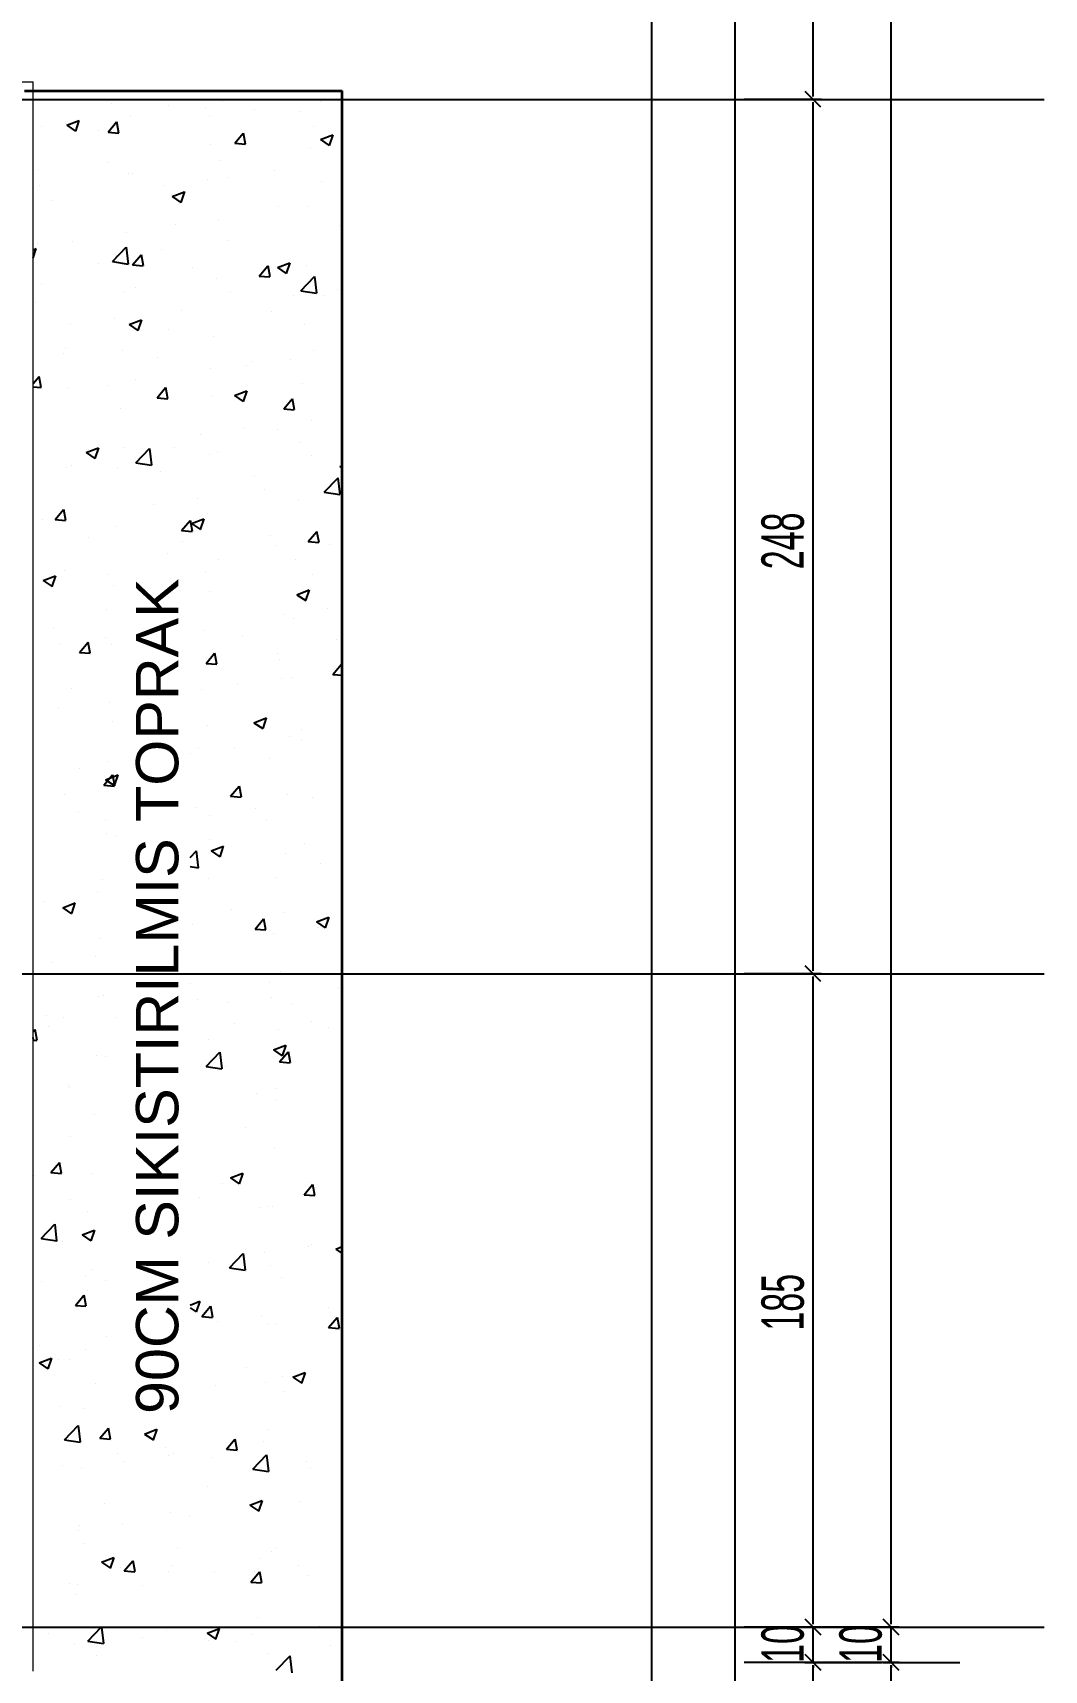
# Model space of a CAD drawing. Header units: inches. Extents: x -7543 to -822, y 102837 to 190349.
# Drawn here: x -836.14776 to -836.11911, y 102837.1852 to 102837.23157 of the extents above; entities that cross this region are included whole.
import ezdxf

# ---------------------------------------------------------------- set-up
doc = ezdxf.new("R2010")
doc.units = ezdxf.units.IN
doc.header["$MEASUREMENT"] = 0
doc.linetypes.add('DASHDOTX2', pattern=[2, 1, -0.5, 0, -0.5])
for name, color, linetype, lineweight in [('AKS', 1, 'Continuous', 25), ('ICOL', 55, 'Continuous', 25), ('SIVA', 150, 'Continuous', 15), ('TARAMA', 8, 'Continuous', 25), ('YAZI', 7, 'Continuous', 25)]:
    doc.layers.add(name, color=color, linetype=linetype, lineweight=lineweight)
doc.layers.add('DUVAR', color=7, linetype='Continuous', lineweight=35, true_color=0xfc4642)
doc.styles.add('OLCU', font='tromand.shx', dxfattribs={"width": 0.6, "height": 12})
doc.styles.add('TURKCE', font='arial.ttf')

msp = doc.modelspace()

# ---------------------------------------------------------------- linework, layer by layer
at = {"layer": 'AKS', "linetype": 'DASHDOTX2', "ltscale": 10}
for p, q in [((-836.36717, 102837.229681), (-836.119115, 102837.229681)), ((-836.36717, 102837.204925), (-836.119115, 102837.204925)), ((-836.366996, 102837.186425), (-836.119115, 102837.186425))]:
    msp.add_line(p, q, dxfattribs=at)
at = {"layer": 'DUVAR'}
for p in [(-836.147994, 102837.229925), (-836.138994, 102837.176425)]:
    msp.add_line(p, (-836.138994, 102837.229925), dxfattribs=at)
at = {"layer": 'ICOL'}
for p, q in [((-836.13023, 102837.176503), (-836.13023, 102837.300597)), ((-836.127867, 102837.176503), (-836.127867, 102837.300597)), ((-836.123454, 102837.186503), (-836.123454, 102837.290597)), ((-836.12566, 102837.229759), (-836.12566, 102837.262597)), ((-836.125426, 102837.229681), (-836.12761, 102837.229681)), ((-836.125426, 102837.229681), (-836.12761, 102837.229681)), ((-836.12544, 102837.22946), (-836.125881, 102837.229901)), ((-836.12544, 102837.22946), (-836.125881, 102837.229901)), ((-836.12566, 102837.205003), (-836.12566, 102837.229603)), ((-836.12544, 102837.204704), (-836.125881, 102837.205145)), ((-836.12544, 102837.204704), (-836.125881, 102837.205145)), ((-836.125426, 102837.204925), (-836.12761, 102837.204925)), ((-836.125426, 102837.204925), (-836.12761, 102837.204925)), ((-836.12566, 102837.186503), (-836.12566, 102837.204847)), ((-836.125881, 102837.186645), (-836.12544, 102837.186204)), ((-836.12544, 102837.186204), (-836.125881, 102837.186645)), ((-836.12566, 102837.186503), (-836.12566, 102837.186581)), ((-836.123675, 102837.186645), (-836.123233, 102837.186204)), ((-836.123233, 102837.186204), (-836.123675, 102837.186645)), ((-836.123454, 102837.186503), (-836.123454, 102837.186581)), ((-836.125426, 102837.186425), (-836.12761, 102837.186425)), ((-836.125894, 102837.186425), (-836.12371, 102837.186425)), ((-836.12566, 102837.185425), (-836.12566, 102837.186425)), ((-836.12322, 102837.186425), (-836.125404, 102837.186425)), ((-836.123688, 102837.186425), (-836.121504, 102837.186425)), ((-836.123454, 102837.185425), (-836.123454, 102837.186425)), ((-836.125881, 102837.185645), (-836.12544, 102837.185204)), ((-836.12544, 102837.185204), (-836.125881, 102837.185645)), ((-836.123675, 102837.185645), (-836.123233, 102837.185204)), ((-836.123233, 102837.185204), (-836.123675, 102837.185645)), ((-836.125426, 102837.185425), (-836.12761, 102837.185425)), ((-836.125894, 102837.185425), (-836.12371, 102837.185425)), ((-836.12566, 102837.176503), (-836.12566, 102837.185347)), ((-836.12566, 102837.185347), (-836.12566, 102837.185269)), ((-836.12322, 102837.185425), (-836.125404, 102837.185425)), ((-836.123688, 102837.185425), (-836.121504, 102837.185425)), ((-836.123454, 102837.176503), (-836.123454, 102837.185347)), ((-836.123454, 102837.185347), (-836.123454, 102837.185269))]:
    msp.add_line(p, q, dxfattribs=at)
at = {"layer": 'SIVA'}
for p in [(-836.150794, 102837.230175), (-836.147744, 102837.185175)]:
    msp.add_line(p, (-836.147744, 102837.230175), dxfattribs=at)
at = {"layer": 'TARAMA'}
for p, q in [((-836.145542, 102837.229566), (-836.145542, 102837.229566)), ((-836.144982, 102837.229237), (-836.144982, 102837.229237)), ((-836.143912, 102837.229499), (-836.143912, 102837.229499)), ((-836.142873, 102837.229453), (-836.142873, 102837.229453)), ((-836.142742, 102837.229216), (-836.142742, 102837.229216)), ((-836.142385, 102837.229612), (-836.142385, 102837.229612)), ((-836.141491, 102837.229381), (-836.141491, 102837.229381)), ((-836.140204, 102837.22934), (-836.140204, 102837.22934)), ((-836.139597, 102837.22963), (-836.139597, 102837.22963)), ((-836.147507, 102837.228917), (-836.147507, 102837.228917)), ((-836.146828, 102837.228998), (-836.146828, 102837.228998)), ((-836.146797, 102837.228947), (-836.146447, 102837.229082)), ((-836.146797, 102837.228947), (-836.146548, 102837.228779)), ((-836.146542, 102837.228779), (-836.146441, 102837.229082)), ((-836.1459, 102837.228801), (-836.1459, 102837.228801)), ((-836.145623, 102837.228755), (-836.145382, 102837.229042)), ((-836.145623, 102837.228755), (-836.145324, 102837.228728)), ((-836.145318, 102837.228729), (-836.145376, 102837.229042)), ((-836.142037, 102837.228441), (-836.141796, 102837.228728)), ((-836.141732, 102837.228415), (-836.14179, 102837.228728)), ((-836.139798, 102837.228901), (-836.139798, 102837.228901)), ((-836.142714, 102837.228401), (-836.142714, 102837.228401)), ((-836.142037, 102837.228441), (-836.141738, 102837.228415)), ((-836.139879, 102837.228299), (-836.139879, 102837.228299)), ((-836.139611, 102837.228547), (-836.139261, 102837.228681)), ((-836.139611, 102837.228547), (-836.139363, 102837.228379)), ((-836.139356, 102837.228379), (-836.139255, 102837.228681)), ((-836.14563, 102837.2279), (-836.14563, 102837.2279)), ((-836.142446, 102837.227947), (-836.142446, 102837.227947)), ((-836.147591, 102837.227696), (-836.147591, 102837.227696)), ((-836.145043, 102837.227572), (-836.145043, 102837.227572)), ((-836.144922, 102837.227583), (-836.144922, 102837.227583)), ((-836.142806, 102837.227409), (-836.142806, 102837.227409)), ((-836.142253, 102837.22747), (-836.142253, 102837.22747)), ((-836.140912, 102837.227658), (-836.140912, 102837.227658)), ((-836.139584, 102837.227358), (-836.139584, 102837.227358)), ((-836.147568, 102837.227252), (-836.147568, 102837.227252)), ((-836.144058, 102837.227244), (-836.144058, 102837.227244)), ((-836.143812, 102837.226934), (-836.143462, 102837.227068)), ((-836.143812, 102837.226934), (-836.143564, 102837.226766)), ((-836.143558, 102837.226766), (-836.143456, 102837.227069)), ((-836.147215, 102837.226829), (-836.147215, 102837.226829)), ((-836.140805, 102837.226651), (-836.140805, 102837.226651)), ((-836.139939, 102837.226635), (-836.139939, 102837.226635)), ((-836.14372, 102837.226151), (-836.14372, 102837.226151)), ((-836.142507, 102837.226283), (-836.142507, 102837.226283)), ((-836.13907, 102837.226102), (-836.13907, 102837.226102)), ((-836.147629, 102837.225588), (-836.147629, 102837.225588)), ((-836.146636, 102837.22565), (-836.146636, 102837.22565)), ((-836.145502, 102837.225088), (-836.145112, 102837.225494)), ((-836.145051, 102837.225018), (-836.145106, 102837.225493)), ((-836.145103, 102837.225908), (-836.145103, 102837.225908)), ((-836.142228, 102837.225686), (-836.142228, 102837.225686)), ((-836.147744, 102837.225425), (-836.147663, 102837.225456)), ((-836.147744, 102837.225199), (-836.147657, 102837.225456)), ((-836.145896, 102837.225028), (-836.145896, 102837.225028)), ((-836.145502, 102837.225088), (-836.145057, 102837.225019)), ((-836.145373, 102837.225272), (-836.145373, 102837.225272)), ((-836.14493, 102837.224994), (-836.144688, 102837.225281)), ((-836.144625, 102837.224968), (-836.144682, 102837.225281)), ((-836.144121, 102837.225437), (-836.144121, 102837.225437)), ((-836.140828, 102837.224921), (-836.140478, 102837.225055)), ((-836.140573, 102837.224753), (-836.140472, 102837.225055)), ((-836.14493, 102837.224994), (-836.144631, 102837.224967)), ((-836.143227, 102837.224915), (-836.143227, 102837.224915)), ((-836.142567, 102837.224618), (-836.142567, 102837.224618)), ((-836.141343, 102837.22468), (-836.141102, 102837.224967)), ((-836.141343, 102837.22468), (-836.141044, 102837.224654)), ((-836.141038, 102837.224654), (-836.141096, 102837.224967)), ((-836.140828, 102837.224921), (-836.140579, 102837.224753)), ((-836.140558, 102837.224803), (-836.140558, 102837.224803)), ((-836.140166, 102837.224261), (-836.139776, 102837.224667)), ((-836.14, 102837.22497), (-836.14, 102837.22497)), ((-836.139715, 102837.224191), (-836.13977, 102837.224666)), ((-836.147511, 102837.224469), (-836.147511, 102837.224469)), ((-836.145164, 102837.224243), (-836.145164, 102837.224243)), ((-836.144842, 102837.224357), (-836.144842, 102837.224357)), ((-836.142172, 102837.224244), (-836.142172, 102837.224244)), ((-836.140385, 102837.22413), (-836.140385, 102837.22413)), ((-836.140166, 102837.224261), (-836.139721, 102837.224192)), ((-836.139503, 102837.224131), (-836.139503, 102837.224131)), ((-836.139134, 102837.224295), (-836.139134, 102837.224295)), ((-836.14769, 102837.223923), (-836.14769, 102837.223923)), ((-836.143543, 102837.223714), (-836.143543, 102837.223714)), ((-836.141011, 102837.223668), (-836.141011, 102837.223668)), ((-836.146688, 102837.2233), (-836.146688, 102837.2233)), ((-836.145437, 102837.223465), (-836.145437, 102837.223465)), ((-836.145029, 102837.223308), (-836.144679, 102837.223443)), ((-836.145029, 102837.223308), (-836.14478, 102837.223141)), ((-836.144774, 102837.223141), (-836.144673, 102837.223443)), ((-836.143927, 102837.223167), (-836.143927, 102837.223167)), ((-836.140061, 102837.223306), (-836.140061, 102837.223306)), ((-836.142628, 102837.222954), (-836.142628, 102837.222954)), ((-836.146891, 102837.222487), (-836.146891, 102837.222487)), ((-836.146843, 102837.222667), (-836.146843, 102837.222667)), ((-836.145225, 102837.222579), (-836.145225, 102837.222579)), ((-836.144221, 102837.222374), (-836.144221, 102837.222374)), ((-836.141552, 102837.222261), (-836.141552, 102837.222261)), ((-836.140449, 102837.222323), (-836.140449, 102837.222323)), ((-836.139813, 102837.22257), (-836.139813, 102837.22257)), ((-836.147744, 102837.22164), (-836.147581, 102837.221834)), ((-836.147517, 102837.22152), (-836.147575, 102837.221834)), ((-836.142729, 102837.222069), (-836.142729, 102837.222069)), ((-836.141701, 102837.222158), (-836.141701, 102837.222158)), ((-836.147744, 102837.22154), (-836.147523, 102837.22152)), ((-836.146752, 102837.221493), (-836.146752, 102837.221493)), ((-836.145645, 102837.221569), (-836.145645, 102837.221569)), ((-836.144858, 102837.221742), (-836.144858, 102837.221742)), ((-836.144236, 102837.221233), (-836.143995, 102837.22152)), ((-836.143931, 102837.221207), (-836.143989, 102837.22152)), ((-836.142044, 102837.221295), (-836.141694, 102837.22143)), ((-836.14179, 102837.221128), (-836.141688, 102837.22143)), ((-836.140122, 102837.221641), (-836.140122, 102837.221641)), ((-836.145286, 102837.220915), (-836.145286, 102837.220915)), ((-836.144236, 102837.221233), (-836.143937, 102837.221206)), ((-836.142689, 102837.221289), (-836.142689, 102837.221289)), ((-836.142044, 102837.221295), (-836.141796, 102837.221127)), ((-836.140649, 102837.220919), (-836.140408, 102837.221206)), ((-836.140649, 102837.220919), (-836.140351, 102837.220893)), ((-836.140345, 102837.220893), (-836.140402, 102837.221206)), ((-836.139871, 102837.2206), (-836.139871, 102837.2206)), ((-836.143016, 102837.220186), (-836.143016, 102837.220186)), ((-836.141764, 102837.220351), (-836.141764, 102837.220351)), ((-836.140819, 102837.22032), (-836.140819, 102837.22032)), ((-836.140183, 102837.219977), (-836.140183, 102837.219977)), ((-836.146246, 102837.219683), (-836.145895, 102837.219817)), ((-836.146246, 102837.219683), (-836.145997, 102837.219515)), ((-836.146174, 102837.21977), (-836.146174, 102837.21977)), ((-836.145991, 102837.219515), (-836.145889, 102837.219817)), ((-836.145195, 102837.219819), (-836.145195, 102837.219819)), ((-836.144839, 102837.21939), (-836.14445, 102837.219796)), ((-836.144388, 102837.21932), (-836.144443, 102837.219795)), ((-836.143735, 102837.219819), (-836.143735, 102837.219819)), ((-836.14275, 102837.219625), (-836.14275, 102837.219625)), ((-836.142526, 102837.219706), (-836.142526, 102837.219706)), ((-836.139857, 102837.219593), (-836.139857, 102837.219593)), ((-836.14681, 102837.21926), (-836.14681, 102837.21926)), ((-836.146651, 102837.219319), (-836.146651, 102837.219319)), ((-836.145347, 102837.21925), (-836.145347, 102837.21925)), ((-836.144839, 102837.21939), (-836.144394, 102837.219321)), ((-836.144141, 102837.219147), (-836.144141, 102837.219147)), ((-836.141472, 102837.219034), (-836.141472, 102837.219034)), ((-836.13906, 102837.219282), (-836.138994, 102837.219308)), ((-836.13906, 102837.219282), (-836.138994, 102837.219237)), ((-836.141186, 102837.218628), (-836.141186, 102837.218628)), ((-836.139503, 102837.218563), (-836.139113, 102837.218968)), ((-836.139503, 102837.218563), (-836.139058, 102837.218494)), ((-836.139052, 102837.218493), (-836.139107, 102837.218968)), ((-836.147128, 102837.217785), (-836.146887, 102837.218073)), ((-836.146823, 102837.217759), (-836.146881, 102837.218073)), ((-836.144331, 102837.218214), (-836.144331, 102837.218214)), ((-836.14308, 102837.218379), (-836.14308, 102837.218379)), ((-836.140243, 102837.218313), (-836.140243, 102837.218313)), ((-836.147489, 102837.217798), (-836.147489, 102837.217798)), ((-836.147128, 102837.217785), (-836.146829, 102837.217759)), ((-836.143542, 102837.217472), (-836.143301, 102837.217759)), ((-836.143237, 102837.217446), (-836.143295, 102837.217759)), ((-836.143261, 102837.217669), (-836.142911, 102837.217804)), ((-836.143261, 102837.217669), (-836.143012, 102837.217502)), ((-836.143006, 102837.217502), (-836.142905, 102837.217804)), ((-836.142811, 102837.21796), (-836.142811, 102837.21796)), ((-836.14619, 102837.217277), (-836.14619, 102837.217277)), ((-836.145407, 102837.217586), (-836.145407, 102837.217586)), ((-836.143542, 102837.217472), (-836.143243, 102837.217446)), ((-836.143521, 102837.217165), (-836.143521, 102837.217165)), ((-836.141026, 102837.217336), (-836.141026, 102837.217336)), ((-836.139956, 102837.217158), (-836.139715, 102837.217445)), ((-836.139956, 102837.217158), (-836.139657, 102837.217132)), ((-836.139651, 102837.217132), (-836.139709, 102837.217445)), ((-836.143942, 102837.216836), (-836.143942, 102837.216836)), ((-836.140852, 102837.217052), (-836.140852, 102837.217052)), ((-836.139343, 102837.217072), (-836.139343, 102837.217072)), ((-836.146858, 102837.216335), (-836.146858, 102837.216335)), ((-836.145647, 102837.216242), (-836.145647, 102837.216242)), ((-836.142871, 102837.216296), (-836.142871, 102837.216296)), ((-836.142501, 102837.216656), (-836.142501, 102837.216656)), ((-836.140304, 102837.216648), (-836.140304, 102837.216648)), ((-836.139828, 102837.216239), (-836.139828, 102837.216239)), ((-836.147462, 102837.216057), (-836.147112, 102837.216191)), ((-836.147462, 102837.216057), (-836.147213, 102837.215889)), ((-836.147207, 102837.215889), (-836.147106, 102837.216191)), ((-836.145468, 102837.215921), (-836.145468, 102837.215921)), ((-836.142744, 102837.215738), (-836.142744, 102837.215738)), ((-836.140276, 102837.215656), (-836.139926, 102837.215791)), ((-836.140022, 102837.215489), (-836.13992, 102837.215791)), ((-836.140276, 102837.215656), (-836.140028, 102837.215489)), ((-836.14566, 102837.215237), (-836.14566, 102837.215237)), ((-836.140659, 102837.2151), (-836.140659, 102837.2151)), ((-836.140365, 102837.214984), (-836.140365, 102837.214984)), ((-836.139407, 102837.215264), (-836.139407, 102837.215264)), ((-836.147164, 102837.214722), (-836.147164, 102837.214722)), ((-836.14571, 102837.214435), (-836.14571, 102837.214435)), ((-836.142932, 102837.214632), (-836.142932, 102837.214632)), ((-836.141825, 102837.214497), (-836.141825, 102837.214497)), ((-836.139156, 102837.214384), (-836.139156, 102837.214384)), ((-836.146962, 102837.21427), (-836.146962, 102837.21427)), ((-836.146435, 102837.214024), (-836.146193, 102837.214312)), ((-836.146435, 102837.214024), (-836.146136, 102837.213998)), ((-836.14613, 102837.213998), (-836.146187, 102837.214312)), ((-836.146109, 102837.214051), (-836.146109, 102837.214051)), ((-836.145529, 102837.214257), (-836.145529, 102837.214257)), ((-836.142848, 102837.213711), (-836.142607, 102837.213998)), ((-836.142543, 102837.213685), (-836.142601, 102837.213998)), ((-836.140834, 102837.213988), (-836.140834, 102837.213988)), ((-836.142848, 102837.213711), (-836.142549, 102837.213685)), ((-836.140771, 102837.213825), (-836.140771, 102837.213825)), ((-836.139262, 102837.213397), (-836.139021, 102837.213684)), ((-836.138994, 102837.213569), (-836.139015, 102837.213684)), ((-836.146666, 102837.212987), (-836.146666, 102837.212987)), ((-836.142993, 102837.212967), (-836.142993, 102837.212967)), ((-836.141974, 102837.213128), (-836.141974, 102837.213128)), ((-836.140722, 102837.213292), (-836.140722, 102837.213292)), ((-836.140426, 102837.213319), (-836.140426, 102837.213319)), ((-836.139262, 102837.213397), (-836.138994, 102837.213373)), ((-836.14559, 102837.212592), (-836.14559, 102837.212592)), ((-836.147026, 102837.212462), (-836.147026, 102837.212462)), ((-836.145489, 102837.212068), (-836.145489, 102837.212068)), ((-836.141493, 102837.212031), (-836.141143, 102837.212165)), ((-836.141493, 102837.212031), (-836.141244, 102837.211863)), ((-836.141238, 102837.211863), (-836.141137, 102837.212165)), ((-836.14282, 102837.211955), (-836.14282, 102837.211955)), ((-836.140487, 102837.211655), (-836.140487, 102837.211655)), ((-836.140151, 102837.211842), (-836.140151, 102837.211842)), ((-836.140144, 102837.21157), (-836.140144, 102837.21157)), ((-836.14329, 102837.211155), (-836.14329, 102837.211155)), ((-836.143054, 102837.211303), (-836.143054, 102837.211303)), ((-836.142038, 102837.21132), (-836.142038, 102837.21132)), ((-836.146447, 102837.21074), (-836.146447, 102837.21074)), ((-836.145651, 102837.210928), (-836.145651, 102837.210928)), ((-836.14104, 102837.211005), (-836.14104, 102837.211005)), ((-836.145741, 102837.210264), (-836.1455, 102837.210551)), ((-836.145741, 102837.210264), (-836.145442, 102837.210237)), ((-836.145694, 102837.210418), (-836.145344, 102837.210552)), ((-836.145694, 102837.210418), (-836.145445, 102837.21025)), ((-836.145436, 102837.210237), (-836.145494, 102837.210551)), ((-836.145439, 102837.21025), (-836.145338, 102837.210552)), ((-836.142154, 102837.20995), (-836.141913, 102837.210237)), ((-836.14185, 102837.209924), (-836.141907, 102837.210237)), ((-836.146872, 102837.210004), (-836.146872, 102837.210004)), ((-836.142154, 102837.20995), (-836.141856, 102837.209924)), ((-836.140547, 102837.20999), (-836.140547, 102837.20999)), ((-836.139842, 102837.209907), (-836.139842, 102837.209907)), ((-836.146463, 102837.209513), (-836.146463, 102837.209513)), ((-836.145711, 102837.209263), (-836.145711, 102837.209263)), ((-836.143114, 102837.209638), (-836.143114, 102837.209638)), ((-836.142758, 102837.209407), (-836.142758, 102837.209407)), ((-836.14146, 102837.209597), (-836.14146, 102837.209597)), ((-836.141125, 102837.209288), (-836.141125, 102837.209288)), ((-836.145674, 102837.208906), (-836.145674, 102837.208906)), ((-836.145409, 102837.208841), (-836.145409, 102837.208841)), ((-836.143304, 102837.208211), (-836.143124, 102837.2084)), ((-836.143062, 102837.207924), (-836.143118, 102837.208399)), ((-836.142739, 102837.208729), (-836.142739, 102837.208729)), ((-836.14271, 102837.208405), (-836.14236, 102837.208539)), ((-836.14271, 102837.208405), (-836.142461, 102837.208237)), ((-836.142455, 102837.208237), (-836.142353, 102837.208539)), ((-836.140608, 102837.208326), (-836.140608, 102837.208326)), ((-836.14007, 102837.208616), (-836.14007, 102837.208616)), ((-836.143304, 102837.207961), (-836.143068, 102837.207925)), ((-836.143175, 102837.207974), (-836.143175, 102837.207974)), ((-836.139617, 102837.208041), (-836.139617, 102837.208041)), ((-836.145772, 102837.207599), (-836.145772, 102837.207599)), ((-836.142775, 102837.207625), (-836.142775, 102837.207625)), ((-836.140849, 102837.207657), (-836.140849, 102837.207657)), ((-836.147458, 102837.206972), (-836.147458, 102837.206972)), ((-836.146911, 102837.206792), (-836.146561, 102837.206927)), ((-836.146656, 102837.206625), (-836.146555, 102837.206927)), ((-836.14592, 102837.207211), (-836.14592, 102837.207211)), ((-836.146911, 102837.206792), (-836.146662, 102837.206624)), ((-836.146681, 102837.206656), (-836.146681, 102837.206656)), ((-836.142119, 102837.206746), (-836.142119, 102837.206746)), ((-836.141461, 102837.206189), (-836.14122, 102837.206476)), ((-836.141156, 102837.206163), (-836.141214, 102837.206476)), ((-836.140669, 102837.206661), (-836.140669, 102837.206661)), ((-836.139725, 102837.206392), (-836.139375, 102837.206526)), ((-836.13947, 102837.206224), (-836.139369, 102837.206526)), ((-836.13945, 102837.206633), (-836.13945, 102837.206633)), ((-836.143236, 102837.206309), (-836.143236, 102837.206309)), ((-836.141461, 102837.206189), (-836.141162, 102837.206163)), ((-836.140932, 102837.206069), (-836.140932, 102837.206069)), ((-836.139725, 102837.206392), (-836.139476, 102837.206224)), ((-836.139681, 102837.206234), (-836.139681, 102837.206234)), ((-836.145833, 102837.205934), (-836.145833, 102837.205934)), ((-836.147236, 102837.205239), (-836.147236, 102837.205239)), ((-836.145984, 102837.205404), (-836.145984, 102837.205404)), ((-836.143297, 102837.204645), (-836.143297, 102837.204645)), ((-836.141055, 102837.204673), (-836.141055, 102837.204673)), ((-836.14073, 102837.204997), (-836.14073, 102837.204997)), ((-836.145894, 102837.20427), (-836.145894, 102837.20427)), ((-836.145762, 102837.204304), (-836.145762, 102837.204304)), ((-836.143093, 102837.204191), (-836.143093, 102837.204191)), ((-836.140996, 102837.204262), (-836.140996, 102837.204262)), ((-836.139102, 102837.204511), (-836.139102, 102837.204511)), ((-836.147377, 102837.203745), (-836.147377, 102837.203745)), ((-836.145406, 102837.203681), (-836.145406, 102837.203681)), ((-836.142248, 102837.204097), (-836.142248, 102837.204097)), ((-836.140424, 102837.204078), (-836.140424, 102837.204078)), ((-836.147744, 102837.203289), (-836.147699, 102837.203343)), ((-836.147635, 102837.203029), (-836.147692, 102837.203343)), ((-836.147299, 102837.203432), (-836.147299, 102837.203432)), ((-836.146887, 102837.203672), (-836.146887, 102837.203672)), ((-836.142039, 102837.203519), (-836.142039, 102837.203519)), ((-836.140791, 102837.203332), (-836.140791, 102837.203332)), ((-836.139857, 102837.203576), (-836.139857, 102837.203576)), ((-836.13937, 102837.203407), (-836.13937, 102837.203407)), ((-836.147736, 102837.203053), (-836.147744, 102837.203122)), ((-836.147744, 102837.203055), (-836.147742, 102837.203054)), ((-836.147744, 102837.203038), (-836.147641, 102837.203029)), ((-836.142773, 102837.203075), (-836.142773, 102837.203075)), ((-836.140942, 102837.202766), (-836.140592, 102837.2029)), ((-836.140942, 102837.202766), (-836.140693, 102837.202598)), ((-836.140687, 102837.202598), (-836.140585, 102837.202901)), ((-836.145955, 102837.202605), (-836.145955, 102837.202605)), ((-836.145689, 102837.202575), (-836.145689, 102837.202575)), ((-836.14285, 102837.202296), (-836.142461, 102837.202701)), ((-836.14285, 102837.202296), (-836.142406, 102837.202227)), ((-836.142399, 102837.202226), (-836.142455, 102837.202701)), ((-836.142311, 102837.20229), (-836.142311, 102837.20229)), ((-836.140767, 102837.202428), (-836.140526, 102837.202715)), ((-836.140767, 102837.202428), (-836.140468, 102837.202402)), ((-836.140462, 102837.202402), (-836.14052, 102837.202715)), ((-836.140418, 102837.202539), (-836.140418, 102837.202539)), ((-836.146757, 102837.201762), (-836.146757, 102837.201762)), ((-836.146721, 102837.201709), (-836.146721, 102837.201709)), ((-836.141419, 102837.201537), (-836.141419, 102837.201537)), ((-836.140851, 102837.201668), (-836.140851, 102837.201668)), ((-836.146015, 102837.200941), (-836.146015, 102837.200941)), ((-836.140864, 102837.201325), (-836.140864, 102837.201325)), ((-836.141733, 102837.200567), (-836.141733, 102837.200567)), ((-836.146695, 102837.200324), (-836.146695, 102837.200324)), ((-836.140912, 102837.200003), (-836.140912, 102837.200003)), ((-836.147246, 102837.199294), (-836.147005, 102837.199582)), ((-836.146941, 102837.199268), (-836.146999, 102837.199582)), ((-836.147731, 102837.199207), (-836.147731, 102837.199207)), ((-836.147246, 102837.199294), (-836.146947, 102837.199268)), ((-836.146076, 102837.199276), (-836.146076, 102837.199276)), ((-836.142158, 102837.19914), (-836.141808, 102837.199275)), ((-836.142158, 102837.19914), (-836.14191, 102837.198973)), ((-836.141903, 102837.198973), (-836.141802, 102837.199275)), ((-836.143049, 102837.198595), (-836.143049, 102837.198595)), ((-836.142392, 102837.198982), (-836.142392, 102837.198982)), ((-836.140073, 102837.198667), (-836.139832, 102837.198954)), ((-836.140073, 102837.198667), (-836.139774, 102837.198641)), ((-836.139891, 102837.199011), (-836.139891, 102837.199011)), ((-836.139768, 102837.198641), (-836.139826, 102837.198954)), ((-836.139723, 102837.198869), (-836.139723, 102837.198869)), ((-836.146676, 102837.198536), (-836.146676, 102837.198536)), ((-836.146194, 102837.198181), (-836.146194, 102837.198181)), ((-836.141338, 102837.19831), (-836.141338, 102837.19831)), ((-836.14107, 102837.198342), (-836.14107, 102837.198342)), ((-836.140973, 102837.198339), (-836.140973, 102837.198339)), ((-836.147524, 102837.197425), (-836.147134, 102837.197831)), ((-836.147073, 102837.197355), (-836.147128, 102837.19783)), ((-836.146359, 102837.197528), (-836.146009, 102837.197662)), ((-836.146105, 102837.19736), (-836.146003, 102837.197662)), ((-836.147524, 102837.197425), (-836.147079, 102837.197356)), ((-836.146902, 102837.197341), (-836.146902, 102837.197341)), ((-836.146359, 102837.197528), (-836.146111, 102837.19736)), ((-836.146137, 102837.197612), (-836.146137, 102837.197612)), ((-836.139954, 102837.197203), (-836.139954, 102837.197203)), ((-836.139872, 102837.197244), (-836.139872, 102837.197244)), ((-836.139174, 102837.197127), (-836.138994, 102837.197196)), ((-836.142788, 102837.196744), (-836.142788, 102837.196744)), ((-836.142187, 102837.196597), (-836.141798, 102837.197003)), ((-836.141737, 102837.196528), (-836.141792, 102837.197002)), ((-836.141206, 102837.197039), (-836.141206, 102837.197039)), ((-836.139174, 102837.197127), (-836.138994, 102837.197006)), ((-836.146258, 102837.196374), (-836.146258, 102837.196374)), ((-836.146056, 102837.196553), (-836.146056, 102837.196553)), ((-836.142187, 102837.196597), (-836.141743, 102837.196528)), ((-836.141034, 102837.196674), (-836.141034, 102837.196674)), ((-836.140718, 102837.196327), (-836.140718, 102837.196327)), ((-836.147509, 102837.196209), (-836.147509, 102837.196209)), ((-836.146552, 102837.195533), (-836.146311, 102837.195821)), ((-836.146247, 102837.195507), (-836.146305, 102837.195821)), ((-836.146198, 102837.195947), (-836.146198, 102837.195947)), ((-836.145704, 102837.196243), (-836.145704, 102837.196243)), ((-836.146552, 102837.195533), (-836.146253, 102837.195507)), ((-836.143304, 102837.195542), (-836.143025, 102837.195649)), ((-836.143304, 102837.195467), (-836.143126, 102837.195347)), ((-836.14312, 102837.195347), (-836.143019, 102837.195649)), ((-836.142966, 102837.19522), (-836.142725, 102837.195507)), ((-836.142661, 102837.195194), (-836.142719, 102837.195507)), ((-836.139376, 102837.195481), (-836.139376, 102837.195481)), ((-836.142966, 102837.19522), (-836.142667, 102837.195194)), ((-836.142521, 102837.195067), (-836.142521, 102837.195067)), ((-836.14127, 102837.195231), (-836.14127, 102837.195231)), ((-836.141095, 102837.19501), (-836.141095, 102837.19501)), ((-836.140878, 102837.194994), (-836.140878, 102837.194994)), ((-836.139379, 102837.194906), (-836.139138, 102837.195193)), ((-836.139379, 102837.194906), (-836.139081, 102837.19488)), ((-836.139075, 102837.19488), (-836.139132, 102837.195193)), ((-836.145679, 102837.194651), (-836.145679, 102837.194651)), ((-836.147576, 102837.193902), (-836.147226, 102837.194036)), ((-836.147573, 102837.194402), (-836.147573, 102837.194402)), ((-836.147321, 102837.193734), (-836.14722, 102837.194036)), ((-836.14703, 102837.193998), (-836.14703, 102837.193998)), ((-836.14671, 102837.193993), (-836.14671, 102837.193993)), ((-836.146259, 102837.194283), (-836.146259, 102837.194283)), ((-836.147576, 102837.193902), (-836.147327, 102837.193734)), ((-836.141692, 102837.193772), (-836.141692, 102837.193772)), ((-836.140691, 102837.193509), (-836.140691, 102837.193509)), ((-836.14039, 102837.193501), (-836.14004, 102837.193636)), ((-836.14039, 102837.193501), (-836.140142, 102837.193334)), ((-836.140135, 102837.193334), (-836.140034, 102837.193636)), ((-836.139023, 102837.19366), (-836.139023, 102837.19366)), ((-836.145976, 102837.193326), (-836.145976, 102837.193326)), ((-836.142585, 102837.193259), (-836.142585, 102837.193259)), ((-836.141155, 102837.193345), (-836.141155, 102837.193345)), ((-836.140637, 102837.193101), (-836.140637, 102837.193101)), ((-836.146995, 102837.192679), (-836.146995, 102837.192679)), ((-836.146319, 102837.192619), (-836.146319, 102837.192619)), ((-836.146861, 102837.191727), (-836.146471, 102837.192133)), ((-836.14641, 102837.191657), (-836.146465, 102837.192132)), ((-836.146861, 102837.191727), (-836.146416, 102837.191658)), ((-836.145858, 102837.191772), (-836.145617, 102837.19206)), ((-836.145858, 102837.191772), (-836.145559, 102837.191746)), ((-836.145553, 102837.191746), (-836.145611, 102837.19206)), ((-836.144591, 102837.191889), (-836.144241, 102837.192023)), ((-836.144591, 102837.191889), (-836.144343, 102837.191721)), ((-836.144337, 102837.191721), (-836.144235, 102837.192023)), ((-836.142272, 102837.191459), (-836.142031, 102837.191746)), ((-836.141967, 102837.191433), (-836.142025, 102837.191746)), ((-836.141216, 102837.191681), (-836.141216, 102837.191681)), ((-836.141085, 102837.192011), (-836.141085, 102837.192011)), ((-836.145356, 102837.191344), (-836.145356, 102837.191344)), ((-836.144001, 102837.19151), (-836.144001, 102837.19151)), ((-836.1439, 102837.191287), (-836.1439, 102837.191287)), ((-836.143783, 102837.191329), (-836.143783, 102837.191329)), ((-836.142686, 102837.191231), (-836.142686, 102837.191231)), ((-836.142272, 102837.191459), (-836.141973, 102837.191433)), ((-836.142007, 102837.191537), (-836.142007, 102837.191537)), ((-836.141524, 102837.190899), (-836.141135, 102837.191305)), ((-836.141074, 102837.190829), (-836.141129, 102837.191304)), ((-836.146917, 102837.191009), (-836.146917, 102837.191009)), ((-836.14638, 102837.190954), (-836.14638, 102837.190954)), ((-836.145152, 102837.191122), (-836.145152, 102837.191122)), ((-836.141524, 102837.190899), (-836.14108, 102837.19083)), ((-836.140017, 102837.191118), (-836.140017, 102837.191118)), ((-836.139887, 102837.190913), (-836.139887, 102837.190913)), ((-836.142803, 102837.190412), (-836.142803, 102837.190412)), ((-836.145718, 102837.189912), (-836.145718, 102837.189912)), ((-836.141607, 102837.189876), (-836.141257, 102837.19001)), ((-836.141607, 102837.189876), (-836.141358, 102837.189708)), ((-836.141352, 102837.189708), (-836.141251, 102837.19001)), ((-836.141277, 102837.190017), (-836.141277, 102837.190017)), ((-836.140164, 102837.18998), (-836.140164, 102837.18998)), ((-836.145216, 102837.189315), (-836.145216, 102837.189315)), ((-836.143844, 102837.189664), (-836.143844, 102837.189664)), ((-836.143322, 102837.189564), (-836.143322, 102837.189564)), ((-836.146467, 102837.18915), (-836.146467, 102837.18915)), ((-836.146441, 102837.18929), (-836.146441, 102837.18929)), ((-836.146329, 102837.188789), (-836.146329, 102837.188789)), ((-836.145808, 102837.188263), (-836.145458, 102837.188397)), ((-836.145553, 102837.188095), (-836.145452, 102837.188398)), ((-836.14366, 102837.188676), (-836.14366, 102837.188676)), ((-836.140991, 102837.188563), (-836.140991, 102837.188563)), ((-836.140893, 102837.188662), (-836.140893, 102837.188662)), ((-836.145808, 102837.188263), (-836.145559, 102837.188095)), ((-836.145275, 102837.188117), (-836.145275, 102837.188117)), ((-836.145165, 102837.188012), (-836.144923, 102837.188299)), ((-836.145165, 102837.188012), (-836.144866, 102837.187985)), ((-836.14486, 102837.187985), (-836.144917, 102837.188299)), ((-836.143905, 102837.188), (-836.143905, 102837.188)), ((-836.143809, 102837.188162), (-836.143809, 102837.188162)), ((-836.142606, 102837.188004), (-836.142606, 102837.188004)), ((-836.141578, 102837.187698), (-836.141337, 102837.187985)), ((-836.14148, 102837.188008), (-836.14148, 102837.188008)), ((-836.141338, 102837.188352), (-836.141338, 102837.188352)), ((-836.141273, 102837.187672), (-836.141331, 102837.187985)), ((-836.140228, 102837.188173), (-836.140228, 102837.188173)), ((-836.146725, 102837.187661), (-836.146725, 102837.187661)), ((-836.146502, 102837.187625), (-836.146502, 102837.187625)), ((-836.144637, 102837.187592), (-836.144637, 102837.187592)), ((-836.141578, 102837.187698), (-836.141279, 102837.187672)), ((-836.139937, 102837.187891), (-836.139937, 102837.187891)), ((-836.146531, 102837.187343), (-836.146531, 102837.187343)), ((-836.141399, 102837.186688), (-836.141399, 102837.186688)), ((-836.147324, 102837.186247), (-836.147324, 102837.186247)), ((-836.146198, 102837.186029), (-836.145818, 102837.186425)), ((-836.145818, 102837.186425), (-836.145808, 102837.186435)), ((-836.145801, 102837.186425), (-836.145802, 102837.186434)), ((-836.145747, 102837.185959), (-836.145801, 102837.186425)), ((-836.144655, 102837.186134), (-836.144655, 102837.186134)), ((-836.143966, 102837.186336), (-836.143966, 102837.186336)), ((-836.142823, 102837.18625), (-836.142473, 102837.186384)), ((-836.142823, 102837.18625), (-836.142575, 102837.186082)), ((-836.142569, 102837.186082), (-836.142467, 102837.186384)), ((-836.141543, 102837.186201), (-836.141543, 102837.186201)), ((-836.13965, 102837.18645), (-836.13965, 102837.18645)), ((-836.146563, 102837.185961), (-836.146563, 102837.185961)), ((-836.146198, 102837.186029), (-836.145753, 102837.18596)), ((-836.145953, 102837.18562), (-836.145953, 102837.18562)), ((-836.142795, 102837.186036), (-836.142795, 102837.186036)), ((-836.141986, 102837.186022), (-836.141986, 102837.186022)), ((-836.141099, 102837.185679), (-836.141099, 102837.185679)), ((-836.140862, 102837.185201), (-836.140472, 102837.185607)), ((-836.140411, 102837.185131), (-836.140466, 102837.185606)), ((-836.139317, 102837.185909), (-836.139317, 102837.185909))]:
    msp.add_line(p, q, dxfattribs=at)

# ---------------------------------------------------------------- texts
at = {"layer": 'ICOL', "style": 'OLCU', "width": 0.6}
for s, p in [('248', (-836.125924, 102837.216377)), ('185', (-836.125924, 102837.194818)), ('10', (-836.125924, 102837.18541)), ('10', (-836.123718, 102837.18541))]:
    msp.add_text(s, height=0.0012, rotation=90, dxfattribs=at).set_placement(p)
at = {"layer": 'YAZI', "style": 'TURKCE'}
msp.add_text('90CM SIKISTIRILMIS TOPRAK', height=0.0012, rotation=90, dxfattribs=at).set_placement((-836.143635, 102837.192458))

doc.saveas('drawing.dxf')
